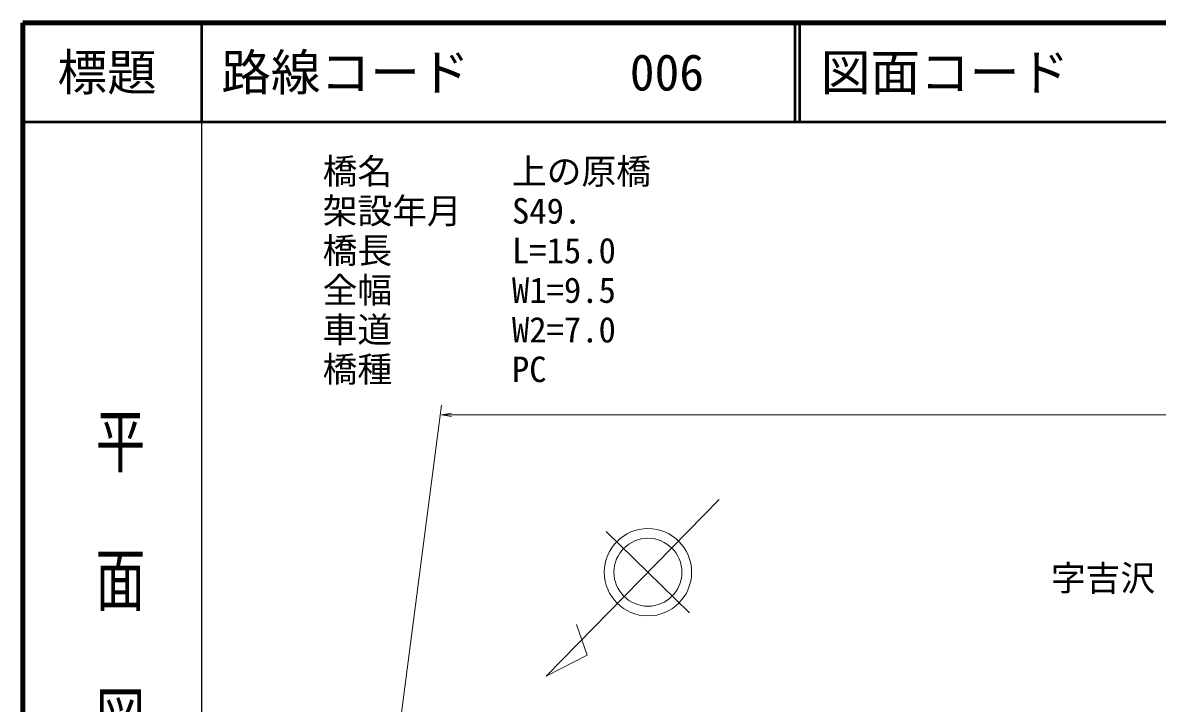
# Model space of a CAD drawing. Units: millimetres, scale not verified. Extents: x 40000 to 680000, y 20000 to 380000.
# Drawn here: x 40000 to 154273, y 311454 to 380000 of the extents above; entities that cross this region are included whole.
import ezdxf
from ezdxf.enums import TextEntityAlignment as Align

# ---------------------------------------------------------------- set-up
doc = ezdxf.new("R2010")
doc.units = ezdxf.units.MM
doc.header["$LTSCALE"] = 1000
for name, color, linetype, lineweight in [('M-BMK-HTXT', 7, 'Continuous', 13), ('M-STR-HTXT', 7, 'Continuous', 13), ('M-TTL', 2, 'Continuous', 140), ('M-TTL-BAND', 7, 'Continuous', 25), ('M-TTL-LINE', 7, 'Continuous', 50)]:
    doc.layers.add(name, color=color, linetype=linetype, lineweight=lineweight)
doc.layers.add('M-TTL-TXT', color=7, linetype='Continuous')
doc.styles.add('@ＭＳ ゴシック', font='')
doc.styles.add('ＭＳ ゴシック', font='')
doc.styles.get('@ＭＳ ゴシック').set_extended_font_data('@MS Gothic')
doc.styles.get('ＭＳ ゴシック').set_extended_font_data('MS Gothic')

# ---------------------------------------------------------------- blocks, each defined once
blk = doc.blocks.new('open_arrow')
at = {"color": 0, "linetype": 'Continuous', "lineweight": -2}
blk.add_lwpolyline([(7.5, 1.25), (0, 0), (7.5, -1.25)], dxfattribs=at)

msp = doc.modelspace()

# ---------------------------------------------------------------- linework, layer by layer
at = {"layer": 'M-STR-HTXT'}
for p, q in [((73337, 273699), (82180, 341493)), ((82180, 340496), (439079, 340496)), ((110146, 331995), (92723, 314172)), ((107165, 320557), (98778, 328756)), ((96846, 316293), (95774, 319391)), ((92723, 314172), (96846, 316293))]:
    msp.add_line(p, q, dxfattribs=at)
for radius in [4398, 3421]:
    msp.add_circle((102972, 324656), radius, dxfattribs=at)
at = {"layer": 'M-TTL'}
for p, q in [((40000, 380000), (40000, 20000)), ((680000, 380000), (40000, 380000))]:
    msp.add_line(p, q, dxfattribs=at)
at = {"layer": 'M-TTL-BAND'}
msp.add_line((58000, 370000), (58000, 20000), dxfattribs=at)
at = {"layer": 'M-TTL-LINE'}
for p, q in [((58000, 380000), (58000, 370000)), ((117750, 380000), (117750, 370000)), ((118250, 380000), (118250, 370000)), ((40000, 370000), (680000, 370000))]:
    msp.add_line(p, q, dxfattribs=at)

# ---------------------------------------------------------------- block references
at = {"layer": 'M-STR-HTXT', "xscale": 133, "yscale": 133}
msp.add_blockref('open_arrow', (82180, 340496), dxfattribs=at)

# ---------------------------------------------------------------- texts
at = {"layer": 'M-BMK-HTXT', "style": 'ＭＳ ゴシック'}
msp.add_text('字吉沢', height=2566, dxfattribs=at).set_placement((148804, 322017), align=Align.BOTTOM_CENTER)
at = {"layer": 'M-STR-HTXT', "style": 'ＭＳ ゴシック'}
for s, p in [('橋名', (70214, 362985)), ('上の原橋', (89276, 362979)), ('架設年月', (70213, 358997)), ('S49.', (89275, 358992)), ('橋長', (70212, 355009)), ('L=15.0', (89273, 355004)), ('全幅', (70210, 351021)), ('W1=9.5', (89272, 351016)), ('車道', (70209, 347033)), ('W2=7.0', (89270, 347028)), ('橋種', (70207, 343045)), ('PC', (89269, 343040))]:
    msp.add_text(s, height=2566, rotation=359.984, dxfattribs=at).set_placement(p, align=Align.BOTTOM_LEFT)
at = {"layer": 'M-TTL-BAND', "style": '@ＭＳ ゴシック', "width": 1.4}
msp.add_text('平  面  図', height=3666, rotation=270, dxfattribs=at).set_placement((49777, 306475), align=Align.MIDDLE_RIGHT)
at = {"layer": 'M-TTL-TXT', "style": 'ＭＳ ゴシック'}
msp.add_text('標題', height=3666, dxfattribs=at).set_placement((48500, 375000), align=Align.MIDDLE_CENTER)
for s, p in [('路線コード', (60000, 375000)), ('図面コード', (120380, 375000)), ('006', (101142, 375000))]:
    msp.add_text(s, height=3666, dxfattribs=at).set_placement(p, align=Align.MIDDLE_LEFT)

doc.saveas('drawing.dxf')
